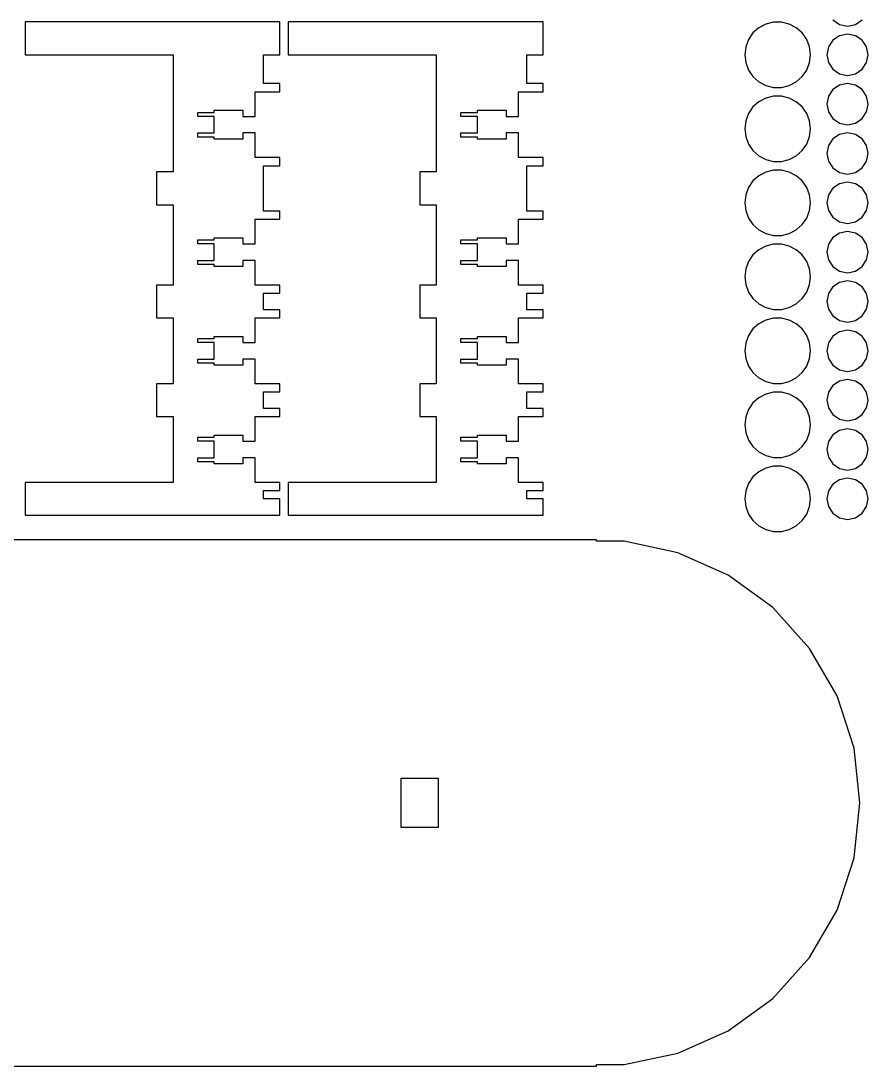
# Model space of a CAD drawing. Header units: metres. Extents: x -86 to 563, y 0 to 788.
# Drawn here: x 127 to 333, y 390 to 644.2 of the extents above; entities that cross this region are included whole.
import ezdxf

# ---------------------------------------------------------------- set-up
doc = ezdxf.new("R2010")
doc.units = ezdxf.units.M

msp = doc.modelspace()

# ---------------------------------------------------------------- linework, layer by layer
for p, q in [((190, 644), (128, 644)), ((128, 644), (128, 636)), ((190, 636), (190, 644)), ((254, 644), (192, 644)), ((192, 644), (192, 636)), ((254, 636), (254, 644)), ((308.163, 643.48), (306.455, 642.584)), ((310.036, 643.942), (308.163, 643.48)), ((311.964, 643.942), (310.036, 643.942)), ((313.837, 643.48), (311.964, 643.942)), ((315.545, 642.584), (313.837, 643.48)), ((324.464, 644.464), (326.087, 643.381)), ((326.087, 643.381), (328, 643)), ((328, 643), (329.913, 643.381)), ((329.913, 643.381), (331.536, 644.464)), ((305.012, 641.305), (303.916, 639.718)), ((306.455, 642.584), (305.012, 641.305)), ((316.988, 641.305), (315.545, 642.584)), ((318.084, 639.718), (316.988, 641.305)), ((328, 641), (326.087, 640.619)), ((329.913, 640.619), (328, 641)), ((303.916, 639.718), (303.232, 637.915)), ((318.768, 637.915), (318.084, 639.718)), ((324.464, 639.536), (323.381, 637.913)), ((326.087, 640.619), (324.464, 639.536)), ((331.536, 639.536), (329.913, 640.619)), ((332.619, 637.913), (331.536, 639.536)), ((128, 636), (164, 636)), ((164, 636), (164, 607.5)), ((186, 629), (186, 636)), ((186, 636), (190, 636)), ((192, 636), (228, 636)), ((228, 636), (228, 607.5)), ((250, 629), (250, 636)), ((250, 636), (254, 636)), ((303.232, 637.915), (303, 636)), ((303, 636), (303.232, 634.085)), ((319, 636), (318.768, 637.915)), ((318.768, 634.085), (319, 636)), ((323.381, 637.913), (323, 636)), ((323, 636), (323.381, 634.087)), ((333, 636), (332.619, 637.913)), ((332.619, 634.087), (333, 636)), ((303.232, 634.085), (303.916, 632.282)), ((318.084, 632.282), (318.768, 634.085)), ((323.381, 634.087), (324.464, 632.464)), ((331.536, 632.464), (332.619, 634.087)), ((303.916, 632.282), (305.012, 630.695)), ((305.012, 630.695), (306.455, 629.416)), ((315.545, 629.416), (316.988, 630.695)), ((316.988, 630.695), (318.084, 632.282)), ((324.464, 632.464), (326.087, 631.381)), ((326.087, 631.381), (328, 631)), ((328, 631), (329.913, 631.381)), ((329.913, 631.381), (331.536, 632.464)), ((190, 629), (186, 629)), ((190, 627), (190, 629)), ((254, 629), (250, 629)), ((254, 627), (254, 629)), ((306.455, 629.416), (308.163, 628.52)), ((308.163, 628.52), (310.036, 628.058)), ((310.036, 628.058), (311.964, 628.058)), ((311.964, 628.058), (313.837, 628.52)), ((313.837, 628.52), (315.545, 629.416)), ((326.087, 628.619), (324.464, 627.536)), ((328, 629), (326.087, 628.619)), ((329.913, 628.619), (328, 629)), ((331.536, 627.536), (329.913, 628.619)), ((184, 621), (184, 627)), ((184, 627), (190, 627)), ((248, 621), (248, 627)), ((248, 627), (254, 627)), ((308.163, 625.48), (306.455, 624.584)), ((310.036, 625.942), (308.163, 625.48)), ((311.964, 625.942), (310.036, 625.942)), ((313.837, 625.48), (311.964, 625.942)), ((315.545, 624.584), (313.837, 625.48)), ((323.381, 625.913), (323, 624)), ((324.464, 627.536), (323.381, 625.913)), ((332.619, 625.913), (331.536, 627.536)), ((333, 624), (332.619, 625.913)), ((305.012, 623.305), (303.916, 621.718)), ((306.455, 624.584), (305.012, 623.305)), ((316.988, 623.305), (315.545, 624.584)), ((318.084, 621.718), (316.988, 623.305)), ((323, 624), (323.381, 622.087)), ((332.619, 622.087), (333, 624)), ((170, 621), (170, 622)), ((170, 622), (174, 622)), ((174, 621), (170, 621)), ((174, 622), (174, 622.5)), ((174, 622.5), (181, 622.5)), ((174, 617), (174, 621)), ((181, 622.5), (181, 621)), ((181, 621), (184, 621)), ((234, 621), (234, 622)), ((234, 622), (238, 622)), ((238, 621), (234, 621)), ((238, 622), (238, 622.5)), ((238, 622.5), (245, 622.5)), ((238, 617), (238, 621)), ((245, 622.5), (245, 621)), ((245, 621), (248, 621)), ((303.916, 621.718), (303.232, 619.915)), ((318.768, 619.915), (318.084, 621.718)), ((323.381, 622.087), (324.464, 620.464)), ((324.464, 620.464), (326.087, 619.381)), ((329.913, 619.381), (331.536, 620.464)), ((331.536, 620.464), (332.619, 622.087)), ((303.232, 619.915), (303, 618)), ((303, 618), (303.232, 616.085)), ((319, 618), (318.768, 619.915)), ((318.768, 616.085), (319, 618)), ((326.087, 619.381), (328, 619)), ((328, 619), (329.913, 619.381)), ((170, 616), (170, 617)), ((170, 617), (174, 617)), ((174, 616), (170, 616)), ((174, 615.5), (174, 616)), ((181, 615.5), (174, 615.5)), ((184, 617), (181, 617)), ((181, 617), (181, 615.5)), ((184, 611), (184, 617)), ((234, 616), (234, 617)), ((234, 617), (238, 617)), ((238, 616), (234, 616)), ((238, 615.5), (238, 616)), ((245, 615.5), (238, 615.5)), ((248, 617), (245, 617)), ((245, 617), (245, 615.5)), ((248, 611), (248, 617)), ((303.232, 616.085), (303.916, 614.282)), ((318.084, 614.282), (318.768, 616.085)), ((324.464, 615.536), (323.381, 613.913)), ((326.087, 616.619), (324.464, 615.536)), ((328, 617), (326.087, 616.619)), ((329.913, 616.619), (328, 617)), ((331.536, 615.536), (329.913, 616.619)), ((332.619, 613.913), (331.536, 615.536)), ((303.916, 614.282), (305.012, 612.695)), ((316.988, 612.695), (318.084, 614.282)), ((323.381, 613.913), (323, 612)), ((333, 612), (332.619, 613.913)), ((190, 611), (184, 611)), ((190, 609), (190, 611)), ((254, 611), (248, 611)), ((254, 609), (254, 611)), ((305.012, 612.695), (306.455, 611.416)), ((306.455, 611.416), (308.163, 610.52)), ((308.163, 610.52), (310.036, 610.058)), ((311.964, 610.058), (313.837, 610.52)), ((313.837, 610.52), (315.545, 611.416)), ((315.545, 611.416), (316.988, 612.695)), ((323, 612), (323.381, 610.087)), ((332.619, 610.087), (333, 612)), ((186, 598), (186, 609)), ((186, 609), (190, 609)), ((250, 598), (250, 609)), ((250, 609), (254, 609)), ((310.036, 607.942), (308.163, 607.48)), ((310.036, 610.058), (311.964, 610.058)), ((311.964, 607.942), (310.036, 607.942)), ((313.837, 607.48), (311.964, 607.942)), ((323.381, 610.087), (324.464, 608.464)), ((324.464, 608.464), (326.087, 607.381)), ((329.913, 607.381), (331.536, 608.464)), ((331.536, 608.464), (332.619, 610.087)), ((164, 607.5), (160, 607.5)), ((160, 607.5), (160, 599.5)), ((228, 607.5), (224, 607.5)), ((224, 607.5), (224, 599.5)), ((305.012, 605.305), (303.916, 603.718)), ((306.455, 606.584), (305.012, 605.305)), ((308.163, 607.48), (306.455, 606.584)), ((315.545, 606.584), (313.837, 607.48)), ((316.988, 605.305), (315.545, 606.584)), ((318.084, 603.718), (316.988, 605.305)), ((326.087, 607.381), (328, 607)), ((328, 607), (329.913, 607.381)), ((303.916, 603.718), (303.232, 601.915)), ((318.768, 601.915), (318.084, 603.718)), ((324.464, 603.536), (323.381, 601.913)), ((326.087, 604.619), (324.464, 603.536)), ((328, 605), (326.087, 604.619)), ((329.913, 604.619), (328, 605)), ((331.536, 603.536), (329.913, 604.619)), ((332.619, 601.913), (331.536, 603.536)), ((303.232, 601.915), (303, 600)), ((319, 600), (318.768, 601.915)), ((323.381, 601.913), (323, 600)), ((333, 600), (332.619, 601.913)), ((160, 599.5), (164, 599.5)), ((164, 599.5), (164, 580)), ((190, 598), (186, 598)), ((190, 596), (190, 598)), ((224, 599.5), (228, 599.5)), ((228, 599.5), (228, 580)), ((254, 598), (250, 598)), ((254, 596), (254, 598)), ((303, 600), (303.232, 598.085)), ((303.232, 598.085), (303.916, 596.282)), ((318.084, 596.282), (318.768, 598.085)), ((318.768, 598.085), (319, 600)), ((323, 600), (323.381, 598.087)), ((323.381, 598.087), (324.464, 596.464)), ((331.536, 596.464), (332.619, 598.087)), ((332.619, 598.087), (333, 600)), ((184, 590), (184, 596)), ((184, 596), (190, 596)), ((248, 590), (248, 596)), ((248, 596), (254, 596)), ((303.916, 596.282), (305.012, 594.695)), ((316.988, 594.695), (318.084, 596.282)), ((324.464, 596.464), (326.087, 595.381)), ((326.087, 595.381), (328, 595)), ((328, 595), (329.913, 595.381)), ((329.913, 595.381), (331.536, 596.464)), ((305.012, 594.695), (306.455, 593.416)), ((306.455, 593.416), (308.163, 592.52)), ((308.163, 592.52), (310.036, 592.058)), ((311.964, 592.058), (313.837, 592.52)), ((313.837, 592.52), (315.545, 593.416)), ((315.545, 593.416), (316.988, 594.695)), ((326.087, 592.619), (324.464, 591.536)), ((328, 593), (326.087, 592.619)), ((329.913, 592.619), (328, 593)), ((331.536, 591.536), (329.913, 592.619)), ((170, 590), (170, 591)), ((170, 591), (174, 591)), ((174, 590), (170, 590)), ((174, 591), (174, 591.5)), ((174, 591.5), (181, 591.5)), ((174, 586), (174, 590)), ((181, 591.5), (181, 590)), ((181, 590), (184, 590)), ((234, 590), (234, 591)), ((234, 591), (238, 591)), ((238, 590), (234, 590)), ((238, 591), (238, 591.5)), ((238, 591.5), (245, 591.5)), ((238, 586), (238, 590)), ((245, 591.5), (245, 590)), ((245, 590), (248, 590)), ((310.036, 589.942), (308.163, 589.48)), ((310.036, 592.058), (311.964, 592.058)), ((311.964, 589.942), (310.036, 589.942)), ((313.837, 589.48), (311.964, 589.942)), ((323.381, 589.913), (323, 588)), ((324.464, 591.536), (323.381, 589.913)), ((332.619, 589.913), (331.536, 591.536)), ((333, 588), (332.619, 589.913)), ((305.012, 587.305), (303.916, 585.718)), ((306.455, 588.584), (305.012, 587.305)), ((308.163, 589.48), (306.455, 588.584)), ((315.545, 588.584), (313.837, 589.48)), ((316.988, 587.305), (315.545, 588.584)), ((318.084, 585.718), (316.988, 587.305)), ((323, 588), (323.381, 586.087)), ((332.619, 586.087), (333, 588)), ((170, 585), (170, 586)), ((170, 586), (174, 586)), ((174, 585), (170, 585)), ((174, 584.5), (174, 585)), ((184, 586), (181, 586)), ((181, 586), (181, 584.5)), ((184, 580), (184, 586)), ((234, 585), (234, 586)), ((234, 586), (238, 586)), ((238, 585), (234, 585)), ((238, 584.5), (238, 585)), ((248, 586), (245, 586)), ((245, 586), (245, 584.5)), ((248, 580), (248, 586)), ((303.916, 585.718), (303.232, 583.915)), ((318.768, 583.915), (318.084, 585.718)), ((323.381, 586.087), (324.464, 584.464)), ((331.536, 584.464), (332.619, 586.087)), ((181, 584.5), (174, 584.5)), ((245, 584.5), (238, 584.5)), ((303.232, 583.915), (303, 582)), ((319, 582), (318.768, 583.915)), ((324.464, 584.464), (326.087, 583.381)), ((326.087, 583.381), (328, 583)), ((328, 583), (329.913, 583.381)), ((329.913, 583.381), (331.536, 584.464)), ((164, 580), (160, 580)), ((160, 580), (160, 572)), ((190, 580), (184, 580)), ((190, 578), (190, 580)), ((228, 580), (224, 580)), ((224, 580), (224, 572)), ((254, 580), (248, 580)), ((254, 578), (254, 580)), ((303, 582), (303.232, 580.085)), ((303.232, 580.085), (303.916, 578.282)), ((318.084, 578.282), (318.768, 580.085)), ((318.768, 580.085), (319, 582)), ((326.087, 580.619), (324.464, 579.536)), ((328, 581), (326.087, 580.619)), ((329.913, 580.619), (328, 581)), ((331.536, 579.536), (329.913, 580.619)), ((186, 574), (186, 578)), ((186, 578), (190, 578)), ((250, 574), (250, 578)), ((250, 578), (254, 578)), ((303.916, 578.282), (305.012, 576.695)), ((316.988, 576.695), (318.084, 578.282)), ((323.381, 577.913), (323, 576)), ((324.464, 579.536), (323.381, 577.913)), ((332.619, 577.913), (331.536, 579.536)), ((333, 576), (332.619, 577.913)), ((305.012, 576.695), (306.455, 575.416)), ((306.455, 575.416), (308.163, 574.52)), ((313.837, 574.52), (315.545, 575.416)), ((315.545, 575.416), (316.988, 576.695)), ((323, 576), (323.381, 574.087)), ((332.619, 574.087), (333, 576)), ((190, 574), (186, 574)), ((190, 572), (190, 574)), ((254, 574), (250, 574)), ((254, 572), (254, 574)), ((308.163, 574.52), (310.036, 574.058)), ((310.036, 574.058), (311.964, 574.058)), ((311.964, 574.058), (313.837, 574.52)), ((323.381, 574.087), (324.464, 572.464)), ((324.464, 572.464), (326.087, 571.381)), ((329.913, 571.381), (331.536, 572.464)), ((331.536, 572.464), (332.619, 574.087)), ((160, 572), (164, 572)), ((164, 572), (164, 556)), ((184, 566), (184, 572)), ((184, 572), (190, 572)), ((224, 572), (228, 572)), ((228, 572), (228, 556)), ((248, 566), (248, 572)), ((248, 572), (254, 572)), ((306.455, 570.584), (305.012, 569.305)), ((308.163, 571.48), (306.455, 570.584)), ((310.036, 571.942), (308.163, 571.48)), ((311.964, 571.942), (310.036, 571.942)), ((313.837, 571.48), (311.964, 571.942)), ((315.545, 570.584), (313.837, 571.48)), ((316.988, 569.305), (315.545, 570.584)), ((326.087, 571.381), (328, 571)), ((328, 571), (329.913, 571.381)), ((170, 566), (170, 567)), ((170, 567), (174, 567)), ((174, 567), (174, 567.5)), ((174, 567.5), (181, 567.5)), ((181, 567.5), (181, 566)), ((234, 566), (234, 567)), ((234, 567), (238, 567)), ((238, 567), (238, 567.5)), ((238, 567.5), (245, 567.5)), ((245, 567.5), (245, 566)), ((303.916, 567.718), (303.232, 565.915)), ((305.012, 569.305), (303.916, 567.718)), ((318.084, 567.718), (316.988, 569.305)), ((318.768, 565.915), (318.084, 567.718)), ((324.464, 567.536), (323.381, 565.913)), ((326.087, 568.619), (324.464, 567.536)), ((328, 569), (326.087, 568.619)), ((329.913, 568.619), (328, 569)), ((331.536, 567.536), (329.913, 568.619)), ((332.619, 565.913), (331.536, 567.536)), ((174, 566), (170, 566)), ((174, 562), (174, 566)), ((181, 566), (184, 566)), ((238, 566), (234, 566)), ((238, 562), (238, 566)), ((245, 566), (248, 566)), ((303.232, 565.915), (303, 564)), ((319, 564), (318.768, 565.915)), ((323.381, 565.913), (323, 564)), ((333, 564), (332.619, 565.913)), ((170, 561), (170, 562)), ((170, 562), (174, 562)), ((184, 562), (181, 562)), ((181, 562), (181, 560.5)), ((184, 556), (184, 562)), ((234, 561), (234, 562)), ((234, 562), (238, 562)), ((248, 562), (245, 562)), ((245, 562), (245, 560.5)), ((248, 556), (248, 562)), ((303, 564), (303.232, 562.085)), ((303.232, 562.085), (303.916, 560.282)), ((318.084, 560.282), (318.768, 562.085)), ((318.768, 562.085), (319, 564)), ((323, 564), (323.381, 562.087)), ((323.381, 562.087), (324.464, 560.464)), ((331.536, 560.464), (332.619, 562.087)), ((332.619, 562.087), (333, 564)), ((174, 561), (170, 561)), ((174, 560.5), (174, 561)), ((181, 560.5), (174, 560.5)), ((238, 561), (234, 561)), ((238, 560.5), (238, 561)), ((245, 560.5), (238, 560.5)), ((303.916, 560.282), (305.012, 558.695)), ((316.988, 558.695), (318.084, 560.282)), ((324.464, 560.464), (326.087, 559.381)), ((326.087, 559.381), (328, 559)), ((328, 559), (329.913, 559.381)), ((329.913, 559.381), (331.536, 560.464)), ((305.012, 558.695), (306.455, 557.416)), ((306.455, 557.416), (308.163, 556.52)), ((313.837, 556.52), (315.545, 557.416)), ((315.545, 557.416), (316.988, 558.695)), ((328, 557), (326.087, 556.619)), ((329.913, 556.619), (328, 557)), ((164, 556), (160, 556)), ((160, 556), (160, 548)), ((190, 556), (184, 556)), ((190, 554), (190, 556)), ((228, 556), (224, 556)), ((224, 556), (224, 548)), ((254, 556), (248, 556)), ((254, 554), (254, 556)), ((308.163, 556.52), (310.036, 556.058)), ((310.036, 556.058), (311.964, 556.058)), ((311.964, 556.058), (313.837, 556.52)), ((324.464, 555.536), (323.381, 553.913)), ((326.087, 556.619), (324.464, 555.536)), ((331.536, 555.536), (329.913, 556.619)), ((332.619, 553.913), (331.536, 555.536)), ((186, 550), (186, 554)), ((186, 554), (190, 554)), ((250, 550), (250, 554)), ((250, 554), (254, 554)), ((306.455, 552.584), (305.012, 551.305)), ((308.163, 553.48), (306.455, 552.584)), ((310.036, 553.942), (308.163, 553.48)), ((311.964, 553.942), (310.036, 553.942)), ((313.837, 553.48), (311.964, 553.942)), ((315.545, 552.584), (313.837, 553.48)), ((316.988, 551.305), (315.545, 552.584)), ((323.381, 553.913), (323, 552)), ((323, 552), (323.381, 550.087)), ((333, 552), (332.619, 553.913)), ((332.619, 550.087), (333, 552)), ((190, 550), (186, 550)), ((190, 548), (190, 550)), ((254, 550), (250, 550)), ((254, 548), (254, 550)), ((303.916, 549.718), (303.232, 547.915)), ((305.012, 551.305), (303.916, 549.718)), ((318.084, 549.718), (316.988, 551.305)), ((318.768, 547.915), (318.084, 549.718)), ((323.381, 550.087), (324.464, 548.464)), ((331.536, 548.464), (332.619, 550.087)), ((160, 548), (164, 548)), ((164, 548), (164, 532)), ((184, 542), (184, 548)), ((184, 548), (190, 548)), ((224, 548), (228, 548)), ((228, 548), (228, 532)), ((248, 542), (248, 548)), ((248, 548), (254, 548)), ((303.232, 547.915), (303, 546)), ((319, 546), (318.768, 547.915)), ((324.464, 548.464), (326.087, 547.381)), ((326.087, 547.381), (328, 547)), ((328, 547), (329.913, 547.381)), ((329.913, 547.381), (331.536, 548.464)), ((303, 546), (303.232, 544.085)), ((303.232, 544.085), (303.916, 542.282)), ((318.084, 542.282), (318.768, 544.085)), ((318.768, 544.085), (319, 546)), ((326.087, 544.619), (324.464, 543.536)), ((328, 545), (326.087, 544.619)), ((329.913, 544.619), (328, 545)), ((331.536, 543.536), (329.913, 544.619)), ((170, 542), (170, 543)), ((170, 543), (174, 543)), ((174, 542), (170, 542)), ((174, 543), (174, 543.5)), ((174, 543.5), (181, 543.5)), ((174, 538), (174, 542)), ((181, 543.5), (181, 542)), ((181, 542), (184, 542)), ((234, 542), (234, 543)), ((234, 543), (238, 543)), ((238, 542), (234, 542)), ((238, 543), (238, 543.5)), ((238, 543.5), (245, 543.5)), ((238, 538), (238, 542)), ((245, 543.5), (245, 542)), ((245, 542), (248, 542)), ((303.916, 542.282), (305.012, 540.695)), ((316.988, 540.695), (318.084, 542.282)), ((323.381, 541.913), (323, 540)), ((324.464, 543.536), (323.381, 541.913)), ((332.619, 541.913), (331.536, 543.536)), ((333, 540), (332.619, 541.913)), ((305.012, 540.695), (306.455, 539.416)), ((306.455, 539.416), (308.163, 538.52)), ((313.837, 538.52), (315.545, 539.416)), ((315.545, 539.416), (316.988, 540.695)), ((323, 540), (323.381, 538.087)), ((332.619, 538.087), (333, 540)), ((170, 537), (170, 538)), ((170, 538), (174, 538)), ((174, 537), (170, 537)), ((174, 536.5), (174, 537)), ((181, 536.5), (174, 536.5)), ((184, 538), (181, 538)), ((181, 538), (181, 536.5)), ((184, 532), (184, 538)), ((234, 537), (234, 538)), ((234, 538), (238, 538)), ((238, 537), (234, 537)), ((238, 536.5), (238, 537)), ((245, 536.5), (238, 536.5)), ((248, 538), (245, 538)), ((245, 538), (245, 536.5)), ((248, 532), (248, 538)), ((308.163, 538.52), (310.036, 538.058)), ((310.036, 538.058), (311.964, 538.058)), ((311.964, 538.058), (313.837, 538.52)), ((323.381, 538.087), (324.464, 536.464)), ((324.464, 536.464), (326.087, 535.381)), ((329.913, 535.381), (331.536, 536.464)), ((331.536, 536.464), (332.619, 538.087)), ((306.455, 534.584), (305.012, 533.305)), ((308.163, 535.48), (306.455, 534.584)), ((310.036, 535.942), (308.163, 535.48)), ((311.964, 535.942), (310.036, 535.942)), ((313.837, 535.48), (311.964, 535.942)), ((315.545, 534.584), (313.837, 535.48)), ((316.988, 533.305), (315.545, 534.584)), ((326.087, 535.381), (328, 535)), ((328, 535), (329.913, 535.381)), ((164, 532), (128, 532)), ((128, 532), (128, 524)), ((190, 532), (184, 532)), ((190, 530), (190, 532)), ((228, 532), (192, 532)), ((192, 532), (192, 524)), ((254, 532), (248, 532)), ((254, 530), (254, 532)), ((303.916, 531.718), (303.232, 529.915)), ((305.012, 533.305), (303.916, 531.718)), ((318.084, 531.718), (316.988, 533.305)), ((318.768, 529.915), (318.084, 531.718)), ((324.464, 531.536), (323.381, 529.913)), ((326.087, 532.619), (324.464, 531.536)), ((328, 533), (326.087, 532.619)), ((329.913, 532.619), (328, 533)), ((331.536, 531.536), (329.913, 532.619)), ((332.619, 529.913), (331.536, 531.536)), ((186, 528), (186, 530)), ((186, 530), (190, 530)), ((250, 528), (250, 530)), ((250, 530), (254, 530)), ((303.232, 529.915), (303, 528)), ((319, 528), (318.768, 529.915)), ((323.381, 529.913), (323, 528)), ((333, 528), (332.619, 529.913)), ((190, 528), (186, 528)), ((190, 524), (190, 528)), ((254, 528), (250, 528)), ((254, 524), (254, 528)), ((303, 528), (303.232, 526.085)), ((318.768, 526.085), (319, 528)), ((323, 528), (323.381, 526.087)), ((332.619, 526.087), (333, 528)), ((128, 524), (190, 524)), ((192, 524), (254, 524)), ((303.232, 526.085), (303.916, 524.282)), ((303.916, 524.282), (305.012, 522.695)), ((316.988, 522.695), (318.084, 524.282)), ((318.084, 524.282), (318.768, 526.085)), ((323.381, 526.087), (324.464, 524.464)), ((324.464, 524.464), (326.087, 523.381)), ((329.913, 523.381), (331.536, 524.464)), ((331.536, 524.464), (332.619, 526.087)), ((305.012, 522.695), (306.455, 521.416)), ((306.455, 521.416), (308.163, 520.52)), ((313.837, 520.52), (315.545, 521.416)), ((315.545, 521.416), (316.988, 522.695)), ((326.087, 523.381), (328, 523)), ((328, 523), (329.913, 523.381)), ((308.163, 520.52), (310.036, 520.058)), ((310.036, 520.058), (311.964, 520.058)), ((311.964, 520.058), (313.837, 520.52)), ((267, 518), (64, 518)), ((267, 517.649), (267, 518)), ((273.69, 517.649), (267, 517.649)), ((286.777, 514.868), (273.69, 517.649)), ((299, 509.426), (286.777, 514.868)), ((309.824, 501.561), (299, 509.426)), ((318.777, 491.618), (309.824, 501.561)), ((325.467, 480.031), (318.777, 491.618)), ((329.601, 467.306), (325.467, 480.031)), ((331, 454), (329.601, 467.306)), ((219.5, 448), (219.5, 460)), ((219.5, 460), (228.5, 460)), ((228.5, 460), (228.5, 448)), ((329.601, 440.694), (331, 454)), ((228.5, 448), (219.5, 448)), ((325.467, 427.969), (329.601, 440.694)), ((318.777, 416.382), (325.467, 427.969)), ((309.824, 406.439), (318.777, 416.382)), ((299, 398.574), (309.824, 406.439)), ((286.777, 393.132), (299, 398.574)), ((273.69, 390.351), (286.777, 393.132)), ((64, 390), (267, 390)), ((267, 390.351), (273.69, 390.351)), ((267, 390), (267, 390.351))]:
    msp.add_line(p, q)

doc.saveas('drawing.dxf')
